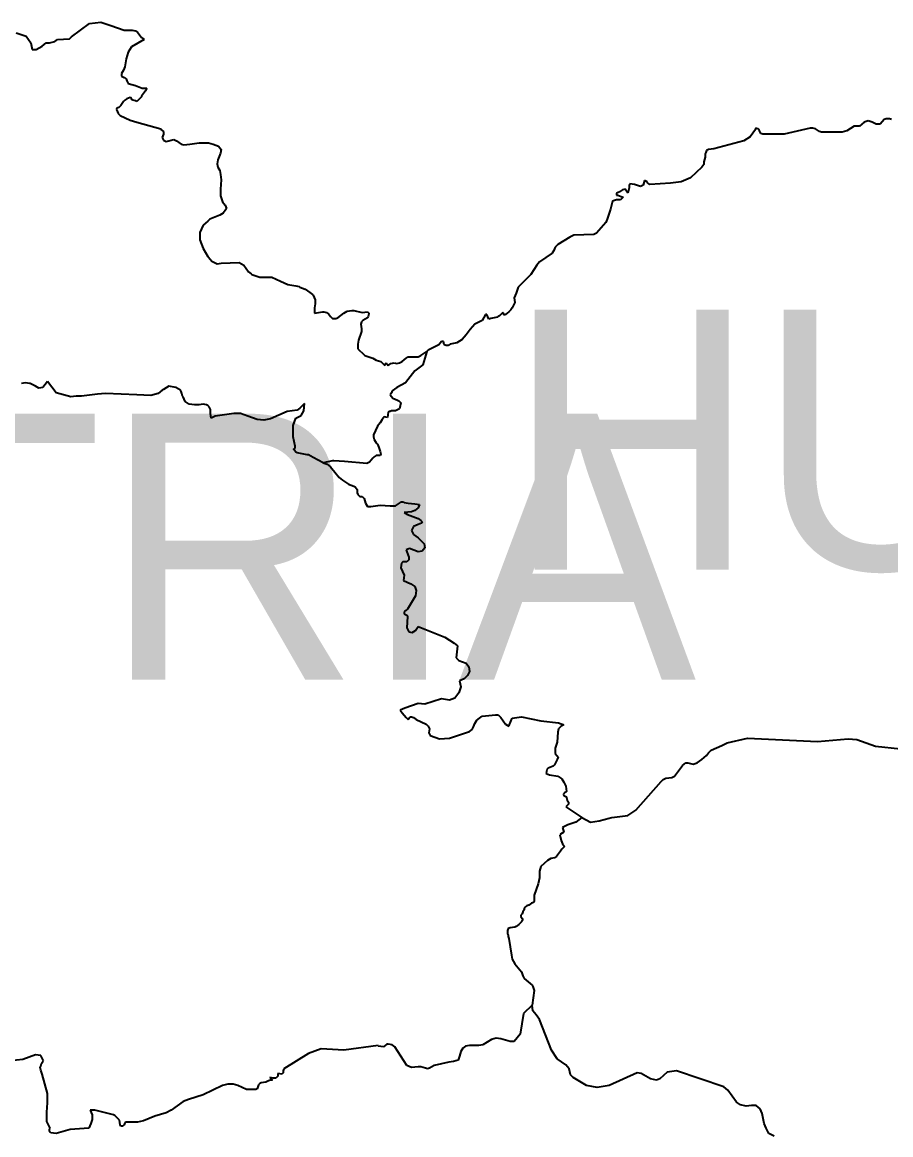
# Model space of a CAD drawing. Header units: metres. Extents: x 0 to 1325, y -1 to 773.
# Drawn here: x 717.21 to 730.26, y 190.02 to 206.74 of the extents above; entities that cross this region are included whole.
import ezdxf
from ezdxf.enums import TextEntityAlignment as Align

# ---------------------------------------------------------------- set-up
doc = ezdxf.new("R2010")
doc.units = ezdxf.units.M

msp = doc.modelspace()

# ---------------------------------------------------------------- linework, layer by layer
at = {"layer": 'SCORE'}
for points in [[(717.95, 206.518), (718.22, 206.718)], [(718.22, 206.718), (718.39, 206.738)], [(718.39, 206.738), (718.54, 206.688)], [(718.54, 206.688), (718.74, 206.618)], [(717.12, 206.578), (717.27, 206.528)], [(717.27, 206.528), (717.34, 206.428)], [(717.92, 206.488), (717.95, 206.518)], [(718.74, 206.618), (718.86, 206.618)], [(718.86, 206.618), (718.91, 206.608)], [(718.91, 206.608), (718.94, 206.588)], [(718.94, 206.588), (719, 206.508)], [(719, 206.508), (719.04, 206.478)], [(717.34, 206.428), (717.36, 206.328)], [(717.36, 206.328), (717.42, 206.328)], [(717.42, 206.328), (717.51, 206.378)], [(717.51, 206.378), (717.57, 206.428)], [(717.57, 206.428), (717.62, 206.428)], [(717.62, 206.428), (717.66, 206.438)], [(717.66, 206.438), (717.7, 206.448)], [(717.7, 206.448), (717.74, 206.478)], [(717.74, 206.478), (717.92, 206.488)], [(718.85, 206.368), (718.8, 206.288)], [(719.04, 206.478), (718.85, 206.368)], [(718.77, 206.188), (718.75, 206.068)], [(718.8, 206.288), (718.77, 206.188)], [(718.73, 206.018), (718.7, 205.968)], [(718.75, 206.068), (718.73, 206.018)], [(718.7, 205.968), (718.7, 205.928)], [(718.7, 205.928), (718.74, 205.908)], [(718.74, 205.908), (718.77, 205.888)], [(718.77, 205.888), (718.78, 205.858)], [(718.78, 205.858), (718.8, 205.818)], [(718.8, 205.818), (718.91, 205.788)], [(718.91, 205.788), (718.96, 205.768)], [(718.96, 205.768), (719.01, 205.748)], [(719.06, 205.708), (719, 205.628)], [(719.01, 205.748), (719.08, 205.748)], [(719.08, 205.748), (719.06, 205.708)], [(718.73, 205.548), (718.69, 205.488)], [(718.75, 205.568), (718.73, 205.548)], [(718.78, 205.588), (718.75, 205.568)], [(718.83, 205.608), (718.78, 205.588)], [(718.85, 205.598), (718.83, 205.608)], [(718.85, 205.578), (718.85, 205.598)], [(718.87, 205.568), (718.85, 205.578)], [(718.91, 205.558), (718.87, 205.568)], [(718.93, 205.548), (718.91, 205.558)], [(718.94, 205.558), (718.93, 205.548)], [(719, 205.618), (718.94, 205.558)], [(719, 205.628), (719, 205.618)], [(718.63, 205.448), (718.62, 205.428)], [(718.62, 205.428), (718.63, 205.418)], [(718.66, 205.458), (718.63, 205.448)], [(718.63, 205.418), (718.65, 205.368)], [(718.65, 205.368), (718.68, 205.338)], [(718.69, 205.488), (718.66, 205.458)], [(718.68, 205.338), (718.83, 205.268)], [(718.83, 205.268), (718.93, 205.238)], [(718.93, 205.238), (719.29, 205.138)], [(729.71, 205.178), (729.6, 205.108)], [(729.79, 205.178), (729.71, 205.178)], [(729.86, 205.238), (729.79, 205.178)], [(729.92, 205.258), (729.86, 205.238)], [(729.98, 205.238), (729.92, 205.258)], [(730.04, 205.208), (729.98, 205.238)], [(730.1, 205.208), (730.04, 205.208)], [(730.16, 205.278), (730.1, 205.208)], [(730.19, 205.288), (730.16, 205.278)], [(730.21, 205.288), (730.19, 205.288)], [(730.24, 205.288), (730.21, 205.288)], [(730.27, 205.278), (730.24, 205.288)], [(719.29, 205.138), (719.29, 205.128)], [(719.29, 205.128), (719.33, 205.098)], [(719.33, 205.058), (719.31, 205.008)], [(719.31, 205.008), (719.33, 204.968)], [(719.33, 205.098), (719.33, 205.058)], [(728.15, 205.018), (728.05, 204.958)], [(728.23, 205.128), (728.15, 205.018)], [(728.27, 205.138), (728.23, 205.148)], [(728.23, 205.148), (728.23, 205.128)], [(728.29, 205.108), (728.27, 205.138)], [(728.31, 205.068), (728.29, 205.108)], [(728.34, 205.058), (728.31, 205.068)], [(728.4, 205.058), (728.34, 205.058)], [(728.66, 205.058), (728.4, 205.058)], [(729.05, 205.148), (728.66, 205.058)], [(729.09, 205.148), (729.05, 205.148)], [(729.13, 205.138), (729.09, 205.148)], [(729.19, 205.098), (729.13, 205.138)], [(729.22, 205.088), (729.19, 205.098)], [(729.53, 205.088), (729.22, 205.088)], [(729.6, 205.108), (729.53, 205.088)], [(719.33, 204.968), (719.37, 204.948)], [(719.37, 204.948), (719.41, 204.958)], [(719.41, 204.958), (719.45, 204.968)], [(719.45, 204.968), (719.49, 204.978)], [(719.49, 204.978), (719.53, 204.958)], [(719.53, 204.958), (719.6, 204.908)], [(719.6, 204.908), (719.64, 204.898)], [(719.64, 204.898), (719.73, 204.908)], [(719.73, 204.908), (719.87, 204.928)], [(719.87, 204.928), (720.01, 204.928)], [(720.01, 204.928), (720.08, 204.908)], [(720.08, 204.908), (720.16, 204.878)], [(720.16, 204.878), (720.2, 204.828)], [(720.2, 204.828), (720.19, 204.768)], [(727.52, 204.828), (727.49, 204.808)], [(727.6, 204.838), (727.52, 204.828)], [(728.05, 204.958), (727.6, 204.838)], [(720.15, 204.668), (720.14, 204.608)], [(720.19, 204.768), (720.15, 204.668)], [(727.47, 204.708), (727.45, 204.638)], [(727.48, 204.778), (727.47, 204.758)], [(727.47, 204.758), (727.47, 204.708)], [(727.49, 204.808), (727.48, 204.778)], [(720.14, 204.608), (720.15, 204.558)], [(720.15, 204.558), (720.18, 204.508)], [(720.18, 204.508), (720.19, 204.448)], [(727.42, 204.558), (727.25, 204.398)], [(727.45, 204.598), (727.42, 204.558)], [(727.45, 204.638), (727.45, 204.598)], [(720.19, 204.448), (720.2, 204.368)], [(720.2, 204.368), (720.19, 204.228)], [(726.56, 204.358), (726.54, 204.288)], [(726.58, 204.348), (726.56, 204.358)], [(726.6, 204.338), (726.58, 204.348)], [(726.61, 204.318), (726.6, 204.338)], [(727.11, 204.338), (726.95, 204.318)], [(727.25, 204.398), (727.11, 204.338)], [(720.19, 204.228), (720.19, 204.138)], [(726.19, 204.188), (726.14, 204.168)], [(726.14, 204.168), (726.14, 204.138)], [(726.2, 204.198), (726.19, 204.188)], [(726.23, 204.218), (726.2, 204.198)], [(726.27, 204.228), (726.23, 204.218)], [(726.31, 204.168), (726.27, 204.228)], [(726.33, 204.248), (726.31, 204.168)], [(726.34, 204.308), (726.33, 204.288)], [(726.33, 204.288), (726.33, 204.248)], [(726.41, 204.298), (726.34, 204.308)], [(726.5, 204.268), (726.41, 204.298)], [(726.54, 204.288), (726.5, 204.268)], [(726.64, 204.298), (726.61, 204.318)], [(726.95, 204.318), (726.64, 204.298)], [(720.19, 204.138), (720.19, 204.128)], [(720.19, 204.128), (720.22, 204.038)], [(720.22, 204.038), (720.26, 203.988)], [(720.26, 203.988), (720.28, 203.938)], [(726.08, 204.048), (726.06, 203.968)], [(726.14, 204.068), (726.08, 204.048)], [(726.14, 204.138), (726.16, 204.138)], [(726.2, 204.068), (726.14, 204.068)], [(726.16, 204.138), (726.21, 204.118)], [(726.24, 204.108), (726.2, 204.068)], [(726.21, 204.118), (726.24, 204.108)], [(720.18, 203.838), (720.08, 203.798)], [(720.23, 203.868), (720.18, 203.838)], [(720.26, 203.908), (720.23, 203.868)], [(720.28, 203.938), (720.26, 203.908)], [(726.05, 203.928), (726, 203.778)], [(726.06, 203.968), (726.05, 203.928)], [(719.93, 203.688), (719.88, 203.578)], [(720, 203.748), (719.93, 203.688)], [(720.03, 203.778), (720, 203.748)], [(720.08, 203.798), (720.03, 203.778)], [(725.98, 203.728), (725.84, 203.568)], [(726, 203.778), (725.98, 203.728)], [(719.88, 203.578), (719.88, 203.468)], [(725.44, 203.508), (725.26, 203.398)], [(725.5, 203.538), (725.44, 203.508)], [(725.8, 203.548), (725.5, 203.538)], [(725.84, 203.568), (725.8, 203.548)], [(719.88, 203.468), (719.93, 203.338)], [(719.93, 203.338), (720, 203.218)], [(725.22, 203.358), (725.2, 203.308)], [(725.26, 203.398), (725.22, 203.358)], [(720, 203.218), (720.01, 203.208)], [(720.01, 203.208), (720.06, 203.148)], [(720.06, 203.148), (720.14, 203.108)], [(725.17, 203.268), (724.98, 203.138)], [(725.2, 203.308), (725.17, 203.268)], [(720.14, 203.108), (720.2, 203.118)], [(720.2, 203.118), (720.47, 203.128)], [(720.47, 203.128), (720.54, 203.088)], [(720.54, 203.088), (720.61, 202.988)], [(720.61, 202.988), (720.65, 202.958)], [(724.94, 203.088), (724.85, 202.948)], [(724.98, 203.138), (724.94, 203.088)], [(720.65, 202.958), (720.66, 202.948)], [(720.66, 202.948), (720.72, 202.928)], [(720.72, 202.928), (720.78, 202.908)], [(720.78, 202.908), (720.94, 202.908)], [(720.94, 202.908), (720.95, 202.908)], [(720.95, 202.908), (720.96, 202.908)], [(720.96, 202.908), (721.09, 202.848)], [(721.09, 202.848), (721.2, 202.798)], [(724.85, 202.948), (724.71, 202.808)], [(721.2, 202.798), (721.32, 202.778)], [(721.32, 202.778), (721.37, 202.768)], [(721.37, 202.768), (721.38, 202.758)], [(721.38, 202.758), (721.46, 202.728)], [(721.46, 202.728), (721.53, 202.678)], [(721.53, 202.678), (721.57, 202.648)], [(721.57, 202.648), (721.58, 202.638)], [(724.63, 202.668), (724.6, 202.598)], [(724.66, 202.758), (724.63, 202.668)], [(724.69, 202.788), (724.66, 202.758)], [(724.71, 202.808), (724.69, 202.788)], [(721.58, 202.638), (721.61, 202.568)], [(721.61, 202.508), (721.6, 202.448)], [(721.61, 202.568), (721.61, 202.508)], [(724.61, 202.528), (724.57, 202.448)], [(724.6, 202.598), (724.61, 202.528)], [(721.6, 202.448), (721.6, 202.368)], [(721.6, 202.368), (721.72, 202.388)], [(721.72, 202.388), (721.74, 202.388)], [(721.74, 202.388), (721.78, 202.378)], [(721.78, 202.378), (721.81, 202.358)], [(721.81, 202.358), (721.84, 202.318)], [(721.84, 202.318), (721.87, 202.288)], [(721.95, 202.298), (722.04, 202.368)], [(722.04, 202.368), (722.09, 202.398)], [(722.09, 202.398), (722.16, 202.408)], [(722.16, 202.408), (722.19, 202.408)], [(722.19, 202.408), (722.32, 202.378)], [(722.32, 202.378), (722.4, 202.388)], [(722.4, 202.388), (722.42, 202.368)], [(722.41, 202.318), (722.4, 202.298)], [(722.42, 202.358), (722.41, 202.318)], [(722.42, 202.368), (722.42, 202.358)], [(724.17, 202.348), (724.12, 202.258)], [(724.19, 202.348), (724.17, 202.348)], [(724.22, 202.278), (724.19, 202.348)], [(724.36, 202.318), (724.35, 202.308)], [(724.38, 202.328), (724.36, 202.318)], [(724.39, 202.338), (724.38, 202.328)], [(724.41, 202.358), (724.39, 202.338)], [(724.43, 202.378), (724.41, 202.358)], [(724.44, 202.368), (724.43, 202.378)], [(724.45, 202.338), (724.44, 202.368)], [(724.47, 202.348), (724.45, 202.338)], [(724.52, 202.388), (724.47, 202.348)], [(724.55, 202.418), (724.52, 202.388)], [(724.57, 202.448), (724.55, 202.418)], [(721.87, 202.288), (721.92, 202.288)], [(721.92, 202.288), (721.95, 202.298)], [(722.31, 202.238), (722.3, 202.198)], [(722.3, 202.198), (722.31, 202.128)], [(722.33, 202.258), (722.31, 202.238)], [(722.4, 202.298), (722.33, 202.258)], [(724.01, 202.198), (723.94, 202.118)], [(724.12, 202.258), (724.01, 202.198)], [(724.25, 202.288), (724.22, 202.278)], [(724.35, 202.308), (724.25, 202.288)], [(722.31, 202.088), (722.26, 201.958)], [(722.31, 202.128), (722.31, 202.088)], [(723.88, 202.038), (723.82, 201.968)], [(723.94, 202.118), (723.88, 202.038)], [(722.26, 201.958), (722.25, 201.898)], [(722.25, 201.898), (722.25, 201.868)], [(722.25, 201.868), (722.25, 201.828)], [(722.25, 201.828), (722.35, 201.738)], [(723.47, 201.888), (723.31, 201.808)], [(723.51, 201.938), (723.47, 201.888)], [(723.54, 201.938), (723.51, 201.938)], [(723.55, 201.888), (723.54, 201.938)], [(723.58, 201.878), (723.55, 201.888)], [(723.61, 201.878), (723.58, 201.878)], [(723.64, 201.898), (723.61, 201.878)], [(723.74, 201.918), (723.64, 201.898)], [(723.82, 201.968), (723.74, 201.918)], [(722.35, 201.738), (722.36, 201.728)], [(722.36, 201.728), (722.48, 201.688)], [(722.48, 201.688), (722.53, 201.658)], [(722.53, 201.658), (722.6, 201.638)], [(722.92, 201.638), (722.98, 201.688)], [(722.98, 201.688), (723.01, 201.708)], [(723.01, 201.708), (723.04, 201.708)], [(723.04, 201.708), (723.12, 201.708)], [(723.12, 201.708), (723.16, 201.708)], [(723.16, 201.708), (723.2, 201.728)], [(723.2, 201.728), (723.29, 201.788)], [(723.29, 201.788), (723.23, 201.588)], [(723.31, 201.808), (723.29, 201.788)], [(722.6, 201.638), (722.64, 201.598)], [(722.64, 201.598), (722.66, 201.578)], [(722.66, 201.578), (722.68, 201.618)], [(722.68, 201.618), (722.71, 201.578)], [(722.71, 201.578), (722.75, 201.608)], [(722.75, 201.608), (722.8, 201.618)], [(722.8, 201.618), (722.84, 201.608)], [(722.84, 201.608), (722.88, 201.618)], [(722.88, 201.618), (722.92, 201.638)], [(723.11, 201.498), (722.97, 201.318)], [(723.23, 201.588), (723.11, 201.498)], [(717.26, 201.318), (717.2, 201.308)], [(717.32, 201.308), (717.26, 201.318)], [(717.59, 201.338), (717.52, 201.248)], [(717.72, 201.168), (717.59, 201.338)], [(722.97, 201.318), (722.84, 201.248)], [(717.33, 201.308), (717.32, 201.308)], [(717.41, 201.268), (717.33, 201.308)], [(717.46, 201.238), (717.41, 201.268)], [(717.52, 201.248), (717.46, 201.238)], [(717.94, 201.108), (717.72, 201.168)], [(718.34, 201.148), (718.1, 201.118)], [(718.46, 201.158), (718.34, 201.148)], [(718.93, 201.138), (718.46, 201.158)], [(719.25, 201.158), (719.14, 201.128)], [(719.31, 201.208), (719.25, 201.158)], [(719.33, 201.218), (719.31, 201.208)], [(719.41, 201.268), (719.33, 201.218)], [(719.52, 201.248), (719.41, 201.268)], [(719.59, 201.208), (719.52, 201.248)], [(719.6, 201.188), (719.59, 201.208)], [(719.61, 201.158), (719.6, 201.188)], [(719.62, 201.118), (719.61, 201.158)], [(722.76, 201.168), (722.74, 201.138)], [(722.77, 201.198), (722.76, 201.168)], [(722.84, 201.248), (722.77, 201.198)], [(718.02, 201.118), (717.94, 201.108)], [(718.1, 201.118), (718.02, 201.118)], [(719.14, 201.128), (718.93, 201.138)], [(719.63, 201.108), (719.62, 201.118)], [(719.66, 201.038), (719.63, 201.108)], [(719.72, 200.998), (719.66, 201.038)], [(719.8, 200.988), (719.72, 200.998)], [(719.87, 200.988), (719.8, 200.988)], [(719.93, 200.998), (719.87, 200.988)], [(719.98, 200.988), (719.93, 200.998)], [(720, 200.978), (719.98, 200.988)], [(720.02, 200.958), (720, 200.978)], [(721.45, 201.008), (721.38, 200.938)], [(721.44, 200.898), (721.45, 201.008)], [(722.74, 201.138), (722.78, 201.088)], [(722.78, 201.088), (722.85, 201.058)], [(722.85, 201.058), (722.87, 201.048)], [(722.87, 201.048), (722.9, 201.018)], [(722.9, 201.018), (722.88, 200.928)], [(720.04, 200.918), (720.02, 200.958)], [(720.04, 200.858), (720.04, 200.918)], [(720.05, 200.788), (720.04, 200.858)], [(720.11, 200.818), (720.05, 200.788)], [(720.39, 200.858), (720.11, 200.818)], [(720.49, 200.858), (720.39, 200.858)], [(720.6, 200.818), (720.49, 200.858)], [(720.74, 200.768), (720.6, 200.818)], [(721.19, 200.888), (720.94, 200.778)], [(721.34, 200.908), (721.19, 200.888)], [(721.32, 200.788), (721.4, 200.828)], [(721.38, 200.938), (721.34, 200.908)], [(721.4, 200.828), (721.44, 200.898)], [(722.65, 200.808), (722.62, 200.768)], [(722.7, 200.798), (722.65, 200.808)], [(722.71, 200.878), (722.7, 200.798)], [(722.73, 200.888), (722.71, 200.878)], [(722.74, 200.888), (722.73, 200.888)], [(722.76, 200.898), (722.74, 200.888)], [(722.82, 200.898), (722.76, 200.898)], [(722.88, 200.928), (722.82, 200.898)], [(720.84, 200.758), (720.74, 200.768)], [(720.94, 200.778), (720.84, 200.758)], [(721.28, 200.678), (721.32, 200.788)], [(721.28, 200.588), (721.28, 200.678)], [(722.55, 200.668), (722.49, 200.538)], [(722.59, 200.718), (722.55, 200.668)], [(722.62, 200.768), (722.59, 200.718)], [(721.28, 200.528), (721.28, 200.588)], [(721.28, 200.508), (721.28, 200.528)], [(721.31, 200.368), (721.28, 200.508)], [(722.49, 200.538), (722.49, 200.518)], [(722.49, 200.518), (722.49, 200.508)], [(722.49, 200.508), (722.5, 200.468)], [(721.29, 200.328), (721.31, 200.338)], [(721.29, 200.318), (721.29, 200.328)], [(721.32, 200.278), (721.29, 200.318)], [(721.31, 200.338), (721.31, 200.368)], [(722.5, 200.468), (722.53, 200.418)], [(722.53, 200.418), (722.55, 200.398)], [(722.55, 200.398), (722.57, 200.348)], [(722.57, 200.348), (722.59, 200.288)], [(721.34, 200.268), (721.32, 200.278)], [(721.49, 200.238), (721.34, 200.268)], [(721.51, 200.238), (721.49, 200.238)], [(721.58, 200.198), (721.51, 200.238)], [(721.73, 200.118), (721.58, 200.198)], [(721.87, 200.148), (721.73, 200.118)], [(721.89, 200.148), (721.87, 200.148)], [(722.05, 200.138), (721.89, 200.148)], [(722.48, 200.188), (722.43, 200.128)], [(722.5, 200.208), (722.48, 200.188)], [(722.53, 200.228), (722.5, 200.208)], [(722.59, 200.228), (722.53, 200.228)], [(722.59, 200.288), (722.6, 200.248)], [(722.6, 200.248), (722.59, 200.228)], [(721.73, 200.118), (721.79, 200.098)], [(721.79, 200.098), (721.84, 200.058)], [(721.84, 200.058), (721.97, 199.898)], [(722.39, 200.108), (722.05, 200.138)], [(722.43, 200.128), (722.39, 200.108)], [(721.97, 199.898), (722.02, 199.858)], [(722.02, 199.858), (722.11, 199.798)], [(722.11, 199.798), (722.19, 199.768)], [(722.19, 199.768), (722.21, 199.758)], [(722.21, 199.758), (722.24, 199.718)], [(722.24, 199.718), (722.24, 199.688)], [(722.24, 199.688), (722.24, 199.668)], [(722.24, 199.668), (722.25, 199.638)], [(722.25, 199.638), (722.28, 199.608)], [(722.28, 199.608), (722.32, 199.608)], [(722.32, 199.608), (722.35, 199.578)], [(722.35, 199.578), (722.37, 199.508)], [(722.37, 199.508), (722.4, 199.458)], [(722.45, 199.458), (722.59, 199.478)], [(722.59, 199.478), (722.74, 199.468)], [(722.82, 199.468), (722.88, 199.508)], [(722.88, 199.508), (722.9, 199.528)], [(722.9, 199.528), (722.92, 199.528)], [(722.92, 199.528), (722.94, 199.528)], [(722.94, 199.528), (722.95, 199.518)], [(722.95, 199.518), (723.01, 199.508)], [(723.01, 199.508), (723.11, 199.498)], [(723.11, 199.498), (723.18, 199.488)], [(723.18, 199.488), (723.16, 199.438)], [(722.4, 199.458), (722.45, 199.458)], [(722.74, 199.468), (722.82, 199.468)], [(723.06, 199.378), (722.95, 199.368)], [(722.95, 199.368), (723, 199.338)], [(723, 199.338), (723.16, 199.278)], [(723.11, 199.398), (723.06, 199.378)], [(723.16, 199.438), (723.11, 199.398)], [(723.09, 199.158), (723.06, 199.098)], [(723.16, 199.188), (723.09, 199.158)], [(723.16, 199.278), (723.2, 199.248)], [(723.21, 199.208), (723.16, 199.188)], [(723.2, 199.248), (723.22, 199.228)], [(723.22, 199.228), (723.21, 199.208)], [(723.06, 199.098), (723.09, 199.038)], [(723.09, 199.038), (723.16, 198.988)], [(723.16, 198.988), (723.25, 198.898)], [(723.03, 198.828), (722.98, 198.808)], [(722.98, 198.808), (722.99, 198.778)], [(723.16, 198.778), (723.03, 198.828)], [(723.26, 198.838), (723.22, 198.788)], [(723.25, 198.898), (723.26, 198.838)], [(722.99, 198.778), (723.02, 198.698)], [(723.02, 198.658), (722.99, 198.628)], [(723.02, 198.698), (723.02, 198.658)], [(723.22, 198.788), (723.16, 198.778)], [(722.91, 198.608), (722.9, 198.538)], [(722.9, 198.538), (722.95, 198.428)], [(722.93, 198.628), (722.91, 198.608)], [(722.96, 198.628), (722.93, 198.628)], [(722.99, 198.628), (722.96, 198.628)], [(722.95, 198.428), (722.94, 198.348)], [(722.94, 198.348), (723.05, 198.298)], [(723.05, 198.298), (723.11, 198.258)], [(723.11, 198.258), (723.13, 198.198)], [(723.13, 198.198), (723.12, 198.118)], [(723.12, 198.118), (723, 197.918)], [(722.96, 197.888), (722.95, 197.878)], [(722.95, 197.878), (722.95, 197.848)], [(722.95, 197.848), (722.97, 197.838)], [(722.98, 197.898), (722.96, 197.888)], [(722.97, 197.838), (722.99, 197.828)], [(722.99, 197.908), (722.98, 197.898)], [(723, 197.918), (722.99, 197.908)], [(722.99, 197.828), (723, 197.808)], [(723, 197.808), (722.99, 197.638)], [(722.99, 197.638), (723.02, 197.578)], [(723.12, 197.598), (723.16, 197.658)], [(723.16, 197.658), (723.56, 197.498)], [(723.02, 197.578), (723.07, 197.568)], [(723.07, 197.568), (723.12, 197.598)], [(723.56, 197.498), (723.7, 197.408)], [(723.7, 197.408), (723.75, 197.368)], [(723.75, 197.368), (723.73, 197.188)], [(723.73, 197.188), (723.77, 197.148)], [(723.77, 197.148), (723.88, 197.108)], [(723.88, 197.108), (723.92, 197.048)], [(723.93, 196.978), (723.9, 196.918)], [(723.92, 197.048), (723.93, 196.978)], [(723.85, 196.868), (723.78, 196.838)], [(723.78, 196.838), (723.8, 196.748)], [(723.9, 196.918), (723.85, 196.868)], [(723.77, 196.658), (723.71, 196.578)], [(723.8, 196.748), (723.77, 196.658)], [(723.16, 196.498), (722.96, 196.428)], [(723.26, 196.488), (723.16, 196.498)], [(723.51, 196.568), (723.26, 196.488)], [(723.63, 196.548), (723.51, 196.568)], [(723.71, 196.578), (723.63, 196.548)], [(722.96, 196.428), (722.89, 196.398)], [(722.89, 196.398), (722.92, 196.358)], [(722.92, 196.358), (722.98, 196.288)], [(723.03, 196.288), (723.04, 196.298)], [(723.04, 196.298), (723.06, 196.298)], [(723.06, 196.298), (723.09, 196.288)], [(724.08, 196.278), (724.12, 196.308)], [(724.12, 196.308), (724.32, 196.328)], [(724.32, 196.328), (724.36, 196.328)], [(724.36, 196.328), (724.4, 196.288)], [(724.57, 196.278), (724.71, 196.298)], [(724.71, 196.298), (725, 196.238)], [(722.98, 196.288), (723.01, 196.258)], [(723.01, 196.258), (723.03, 196.288)], [(723.09, 196.288), (723.13, 196.258)], [(723.13, 196.258), (723.28, 196.188)], [(723.28, 196.188), (723.31, 196.158)], [(723.31, 196.158), (723.33, 196.118)], [(723.97, 196.108), (723.99, 196.148)], [(723.99, 196.148), (724.01, 196.198)], [(724.01, 196.198), (724.04, 196.248)], [(724.04, 196.248), (724.08, 196.278)], [(724.4, 196.288), (724.47, 196.188)], [(724.47, 196.188), (724.52, 196.158)], [(724.52, 196.158), (724.57, 196.278)], [(725, 196.238), (725.27, 196.208)], [(725.27, 196.208), (725.35, 196.178)], [(725.31, 196.158), (725.27, 196.118)], [(725.35, 196.178), (725.31, 196.158)], [(723.33, 196.118), (723.32, 196.058)], [(723.32, 196.058), (723.34, 196.018)], [(723.34, 196.018), (723.48, 195.968)], [(723.48, 195.968), (723.63, 195.978)], [(723.63, 195.978), (723.93, 196.078)], [(723.93, 196.078), (723.97, 196.108)], [(725.26, 196.068), (725.25, 195.918)], [(725.27, 196.118), (725.26, 196.068)], [(727.8, 195.908), (728.11, 195.978)], [(728.11, 195.978), (728.32, 195.968)], [(728.32, 195.968), (729.16, 195.928)], [(729.16, 195.928), (729.62, 195.968)], [(729.62, 195.968), (729.75, 195.958)], [(725.25, 195.918), (725.22, 195.828)], [(725.22, 195.828), (725.22, 195.748)], [(727.52, 195.758), (727.56, 195.798)], [(727.56, 195.798), (727.72, 195.868)], [(727.72, 195.868), (727.8, 195.908)], [(729.75, 195.958), (730.03, 195.858)], [(730.03, 195.858), (730.78, 195.778)], [(725.25, 195.658), (725.21, 195.578)], [(725.22, 195.748), (725.27, 195.688)], [(725.27, 195.688), (725.25, 195.658)], [(727.35, 195.608), (727.42, 195.658)], [(727.42, 195.658), (727.49, 195.718)], [(727.49, 195.718), (727.52, 195.758)], [(725.09, 195.508), (725.08, 195.448)], [(725.11, 195.528), (725.09, 195.508)], [(725.19, 195.558), (725.11, 195.528)], [(725.21, 195.578), (725.19, 195.558)], [(727.01, 195.408), (727.13, 195.568)], [(727.13, 195.568), (727.18, 195.608)], [(727.18, 195.608), (727.21, 195.608)], [(727.21, 195.608), (727.25, 195.598)], [(727.25, 195.598), (727.29, 195.588)], [(727.29, 195.588), (727.35, 195.608)], [(725.08, 195.448), (725.13, 195.428)], [(725.13, 195.428), (725.26, 195.408)], [(725.26, 195.408), (725.32, 195.368)], [(725.32, 195.368), (725.35, 195.318)], [(725.35, 195.318), (725.38, 195.258)], [(726.43, 194.898), (726.81, 195.328)], [(726.81, 195.328), (726.84, 195.358)], [(726.84, 195.358), (726.88, 195.378)], [(726.88, 195.378), (726.97, 195.388)], [(726.97, 195.388), (727.01, 195.408)], [(725.35, 195.148), (725.34, 195.128)], [(725.34, 195.128), (725.35, 195.118)], [(725.36, 195.158), (725.35, 195.148)], [(725.38, 195.168), (725.36, 195.158)], [(725.38, 195.258), (725.39, 195.178)], [(725.39, 195.178), (725.38, 195.168)], [(725.35, 195.118), (725.39, 195.098)], [(725.42, 194.988), (725.38, 194.948)], [(725.39, 195.098), (725.39, 195.088)], [(725.39, 195.088), (725.4, 195.048)], [(725.4, 195.048), (725.42, 195.018)], [(725.42, 195.018), (725.42, 194.988)], [(725.38, 194.948), (725.62, 194.788)], [(725.62, 194.788), (725.53, 194.718)], [(725.62, 194.788), (725.75, 194.718)], [(726.03, 194.778), (726.07, 194.788)], [(726.07, 194.788), (726.31, 194.818)], [(726.31, 194.818), (726.43, 194.898)], [(725.41, 194.678), (725.33, 194.638)], [(725.33, 194.638), (725.35, 194.568)], [(725.53, 194.718), (725.41, 194.678)], [(725.75, 194.718), (725.88, 194.738)], [(725.88, 194.738), (726.03, 194.778)], [(725.3, 194.538), (725.29, 194.528)], [(725.29, 194.528), (725.31, 194.438)], [(725.35, 194.568), (725.3, 194.538)], [(725.32, 194.308), (725.3, 194.278)], [(725.31, 194.438), (725.33, 194.388)], [(725.36, 194.348), (725.32, 194.308)], [(725.33, 194.388), (725.36, 194.348)], [(725.1, 194.138), (725, 194.048)], [(725.15, 194.168), (725.1, 194.138)], [(725.21, 194.178), (725.15, 194.168)], [(725.24, 194.198), (725.21, 194.178)], [(725.3, 194.278), (725.24, 194.198)], [(725, 194.048), (724.98, 193.978)], [(724.98, 193.978), (724.98, 193.878)], [(724.96, 193.788), (724.9, 193.618)], [(724.98, 193.878), (724.96, 193.788)], [(724.9, 193.618), (724.9, 193.598)], [(724.79, 193.458), (724.76, 193.438)], [(724.82, 193.468), (724.79, 193.458)], [(724.86, 193.498), (724.82, 193.468)], [(724.89, 193.508), (724.86, 193.498)], [(724.9, 193.528), (724.89, 193.508)], [(724.9, 193.598), (724.9, 193.548)], [(724.9, 193.548), (724.9, 193.528)], [(724.71, 193.328), (724.7, 193.318)], [(724.7, 193.318), (724.7, 193.298)], [(724.7, 193.298), (724.72, 193.268)], [(724.72, 193.338), (724.71, 193.328)], [(724.73, 193.368), (724.72, 193.338)], [(724.75, 193.398), (724.73, 193.368)], [(724.76, 193.438), (724.75, 193.418)], [(724.75, 193.418), (724.75, 193.398)], [(724.51, 193.118), (724.5, 193.088)], [(724.54, 193.128), (724.51, 193.118)], [(724.61, 193.138), (724.54, 193.128)], [(724.63, 193.148), (724.61, 193.138)], [(724.67, 193.178), (724.63, 193.148)], [(724.71, 193.218), (724.67, 193.178)], [(724.73, 193.248), (724.71, 193.218)], [(724.72, 193.268), (724.73, 193.248)], [(724.5, 193.088), (724.5, 193.038)], [(724.5, 193.038), (724.51, 193.018)], [(724.51, 193.018), (724.51, 192.998)], [(724.51, 192.998), (724.52, 192.968)], [(724.52, 192.968), (724.56, 192.718)], [(724.56, 192.718), (724.57, 192.658)], [(724.57, 192.658), (724.61, 192.588)], [(724.61, 192.588), (724.71, 192.468)], [(724.71, 192.468), (724.73, 192.408)], [(724.73, 192.408), (724.75, 192.368)], [(724.75, 192.368), (724.81, 192.318)], [(724.81, 192.318), (724.87, 192.268)], [(724.87, 192.268), (724.88, 192.248)], [(724.9, 192.188), (724.87, 191.968)], [(724.88, 192.248), (724.9, 192.188)], [(724.87, 191.968), (724.74, 191.838)], [(724.88, 191.878), (724.87, 191.968)], [(724.74, 191.838), (724.69, 191.528)], [(724.93, 191.818), (724.88, 191.878)], [(724.98, 191.748), (724.93, 191.818)], [(725.16, 191.288), (724.98, 191.748)], [(724.26, 191.448), (724.13, 191.368)], [(724.33, 191.468), (724.26, 191.448)], [(724.4, 191.458), (724.33, 191.468)], [(724.54, 191.418), (724.4, 191.458)], [(724.69, 191.528), (724.6, 191.418)], [(721.7, 191.308), (721.51, 191.238)], [(722.04, 191.288), (721.7, 191.308)], [(722.56, 191.358), (722.04, 191.288)], [(722.56, 191.348), (722.56, 191.358)], [(722.64, 191.338), (722.56, 191.348)], [(722.69, 191.378), (722.64, 191.338)], [(722.71, 191.378), (722.69, 191.378)], [(722.77, 191.368), (722.71, 191.378)], [(722.81, 191.338), (722.77, 191.368)], [(722.99, 191.058), (722.81, 191.338)], [(723.83, 191.318), (723.8, 191.268)], [(723.87, 191.348), (723.83, 191.318)], [(723.93, 191.358), (723.87, 191.348)], [(724.07, 191.358), (723.93, 191.358)], [(724.13, 191.368), (724.07, 191.358)], [(724.6, 191.418), (724.54, 191.418)], [(725.25, 191.158), (725.16, 191.288)], [(717.22, 191.148), (717.03, 191.128)], [(717.41, 191.218), (717.22, 191.148)], [(717.49, 191.208), (717.41, 191.218)], [(717.53, 191.128), (717.49, 191.208)], [(717.5, 191.088), (717.52, 191.118)], [(717.52, 191.118), (717.53, 191.128)], [(721.51, 191.238), (721.14, 191.008)], [(723.69, 191.118), (723.62, 191.108)], [(723.76, 191.138), (723.69, 191.118)], [(723.78, 191.198), (723.76, 191.138)], [(723.8, 191.268), (723.78, 191.198)], [(725.38, 191.068), (725.25, 191.158)], [(717.48, 191.028), (717.49, 191.048)], [(717.49, 190.988), (717.48, 191.028)], [(717.49, 191.048), (717.5, 191.088)], [(717.51, 190.928), (717.49, 190.988)], [(721.13, 190.948), (721.11, 190.928)], [(721.14, 191.008), (721.13, 190.978)], [(721.13, 190.978), (721.13, 190.948)], [(723.06, 191.028), (722.99, 191.058)], [(723.16, 191.038), (723.06, 191.028)], [(723.2, 191.038), (723.16, 191.038)], [(723.27, 191.018), (723.2, 191.038)], [(723.3, 191.008), (723.27, 191.018)], [(723.33, 191.018), (723.3, 191.008)], [(723.4, 191.058), (723.33, 191.018)], [(723.62, 191.108), (723.4, 191.058)], [(725.43, 191.008), (725.38, 191.068)], [(725.45, 190.918), (725.43, 191.008)], [(726.45, 190.948), (726.03, 190.758)], [(726.51, 190.938), (726.45, 190.948)], [(726.9, 190.958), (726.79, 190.858)], [(727.04, 190.978), (726.9, 190.958)], [(727.75, 190.738), (727.04, 190.978)], [(717.59, 190.638), (717.51, 190.928)], [(720.3, 190.778), (720.22, 190.758)], [(720.38, 190.778), (720.3, 190.778)], [(720.45, 190.758), (720.38, 190.778)], [(720.78, 190.788), (720.76, 190.768)], [(720.8, 190.798), (720.78, 190.788)], [(720.87, 190.808), (720.8, 190.798)], [(720.91, 190.828), (720.87, 190.808)], [(720.94, 190.838), (720.91, 190.828)], [(720.98, 190.868), (720.93, 190.878)], [(720.93, 190.878), (720.97, 190.838)], [(720.97, 190.838), (720.94, 190.838)], [(721.02, 190.868), (720.98, 190.868)], [(721.05, 190.898), (721.02, 190.868)], [(721.11, 190.928), (721.05, 190.938)], [(721.05, 190.938), (721.05, 190.898)], [(725.49, 190.878), (725.45, 190.918)], [(725.69, 190.758), (725.49, 190.878)], [(726.58, 190.898), (726.51, 190.938)], [(726.65, 190.858), (726.58, 190.898)], [(726.74, 190.838), (726.65, 190.858)], [(726.79, 190.858), (726.74, 190.838)], [(717.59, 190.498), (717.59, 190.638)], [(719.93, 190.618), (719.71, 190.548)], [(720.22, 190.758), (719.93, 190.618)], [(720.58, 190.698), (720.45, 190.758)], [(720.61, 190.698), (720.58, 190.698)], [(720.72, 190.698), (720.61, 190.698)], [(720.74, 190.708), (720.72, 190.698)], [(720.76, 190.768), (720.74, 190.708)], [(725.85, 190.728), (725.69, 190.758)], [(726.03, 190.758), (725.85, 190.728)], [(727.81, 190.688), (727.75, 190.738)], [(727.94, 190.508), (727.81, 190.688)], [(717.58, 190.358), (717.59, 190.498)], [(719.63, 190.518), (719.45, 190.388)], [(719.71, 190.548), (719.63, 190.518)], [(728, 190.468), (727.94, 190.508)], [(728.09, 190.448), (728, 190.468)], [(728.17, 190.458), (728.09, 190.448)], [(728.24, 190.458), (728.17, 190.458)], [(728.3, 190.408), (728.24, 190.458)], [(717.58, 190.218), (717.58, 190.358)], [(718.3, 190.388), (718.23, 190.388)], [(718.23, 190.388), (718.26, 190.318)], [(718.26, 190.318), (718.26, 190.248)], [(718.58, 190.318), (718.3, 190.388)], [(718.6, 190.308), (718.58, 190.318)], [(718.65, 190.258), (718.6, 190.308)], [(719.2, 190.298), (719.03, 190.228)], [(719.37, 190.348), (719.2, 190.298)], [(719.45, 190.388), (719.37, 190.348)], [(728.33, 190.338), (728.3, 190.408)], [(728.36, 190.188), (728.33, 190.338)], [(717.63, 190.118), (717.58, 190.218)], [(717.62, 190.098), (717.63, 190.118)], [(718.21, 190.118), (717.93, 190.098)], [(718.24, 190.188), (718.21, 190.118)], [(718.26, 190.248), (718.24, 190.188)], [(718.67, 190.238), (718.65, 190.258)], [(718.68, 190.168), (718.67, 190.238)], [(718.69, 190.148), (718.68, 190.168)], [(718.72, 190.148), (718.69, 190.148)], [(718.74, 190.168), (718.72, 190.148)], [(718.75, 190.198), (718.74, 190.168)], [(718.77, 190.208), (718.75, 190.198)], [(718.94, 190.208), (718.77, 190.208)], [(719.03, 190.228), (718.94, 190.208)], [(728.39, 190.118), (728.36, 190.188)], [(728.43, 190.038), (728.39, 190.118)], [(717.62, 190.078), (717.62, 190.098)], [(717.63, 190.058), (717.62, 190.078)], [(717.64, 190.048), (717.63, 190.058)], [(717.72, 190.038), (717.64, 190.048)], [(717.93, 190.098), (717.72, 190.038)], [(728.51, 189.998), (728.43, 190.038)]]:
    msp.add_lwpolyline(points, dxfattribs=at)

# ---------------------------------------------------------------- texts
at = {"layer": 'ENGRAVE'}
for s, height, p in [('HUNGARY', 3.903, (737.531, 198.513)), ('AUSTRIA', 4, (715.748, 196.856))]:
    msp.add_text(s, height=height, dxfattribs=at).set_placement(p, align=Align.CENTER)

doc.saveas('drawing.dxf')
